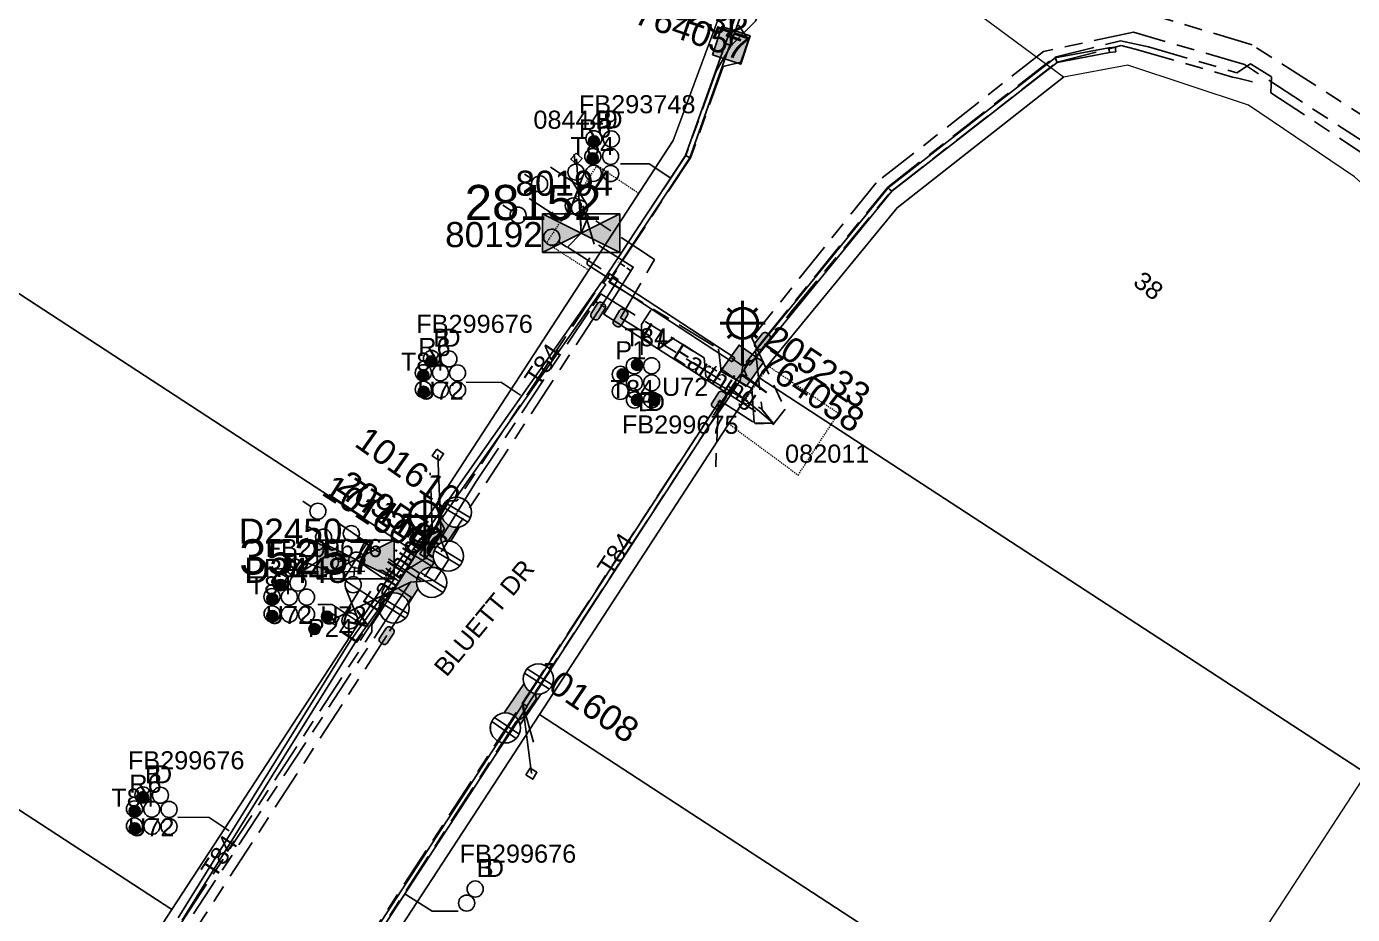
# Model space of a CAD drawing. Header units: metres. Extents: x 0 to 294317, y 0 to 6233398.
# Drawn here: x 293520.2 to 293652.2, y 6231433.5 to 6231521.9 of the extents above; entities that cross this region are included whole.
import ezdxf
from ezdxf.enums import TextEntityAlignment as Align

# ---------------------------------------------------------------- set-up
doc = ezdxf.new("R2010")
doc.units = ezdxf.units.M
for name, pattern in [('Cable Exist UG', [8.2, 4, -1.2, 1.8, -1.2]), ('DASHED', [0.75, 0.5, -0.25]), ('HIDDEN', [0.375, 0.25, -0.125]), ('HIDDEN2', [0.1875, 0.125, -0.0625])]:
    doc.linetypes.add(name, pattern=pattern)
doc.layers.get('0').update_dxf_attribs({"color": 6})
for name, color, linetype in [('_User Miscellaneous2', 7, 'Continuous'), ('Duct_SP_EXT', 7, 'Continuous'), ('Equip_HV_EXT', 7, 'Continuous'), ('Equip_LV_EXT', 7, 'Continuous'), ('Equip_SP_SL_EXT', 7, 'Continuous'), ('Mains_HV_EXT', 7, 'Continuous'), ('Mains_LV_EXT', 7, 'Continuous'), ('Mains_SL_EXT', 7, 'Continuous'), ('Services_SP_EXT', 7, 'Continuous'), ('Sub_SP_EXT', 7, 'Continuous'), ('SupportsUG_SP_LV_EXT', 7, 'Continuous'), ('SupportsUG_SP_LV_SL_EXT', 7, 'Continuous'), ('Trench_SP_EXT', 7, 'Continuous')]:
    doc.layers.add(name, color=color, linetype=linetype)
for name, color, linetype, lineweight in [('Cadastre Buildings_SP_EXT', 9, 'Continuous', 5), ('Cadastre Land Parcels_SP_EXT', 9, 'Continuous', 5), ('Cadastre Other Property_SP_EXT', 9, 'HIDDEN', 5), ('Cadastre Roads_SP_EXT', 9, 'Continuous', 5)]:
    doc.layers.add(name, color=color, linetype=linetype, lineweight=lineweight)
doc.layers.add('UNKNOWN_FEATURES', color=1, linetype='DASHED', plot=False)
doc.styles.add('COLUMN_LABEL', font='arial.ttf')
doc.styles.add('iecARIAL', font='arial.ttf', dxfattribs={"height": 2})
doc.styles.add('POLE_LABEL', font='arial.ttf')
doc.styles.get("Standard").update_dxf_attribs({"font": 'arial.ttf'})
doc.styles.add('SWITCH_LABEL', font='arial.ttf', dxfattribs={"height": 2.5})
doc.linetypes.add('Cable E UG', pattern='A,6,-0.5,["E",Standard,S=1.7,R=0,X=0.5,Y=-1],-2.9', length=9.4)

# ---------------------------------------------------------------- blocks, each defined once
blk = doc.blocks.new('SUB_PADMOUNT_EXT')
for points in [[(0, 0), (-3.84, 1.92), (-3.84, -1.92)], [(0, 0), (3.84, 1.92), (3.84, -1.92)]]:
    blk.add_hatch(color=256).paths.add_polyline_path(points)
for p, q in [((3.84, 1.92), (-3.84, -1.92)), ((-3.84, 1.92), (3.84, -1.92))]:
    blk.add_line(p, q)
blk.add_lwpolyline([(-3.84, -1.92), (3.84, -1.92), (3.84, 1.92), (-3.84, 1.92)], close=True)
for tag, height, flags, p in [('ASSET_NUM', 3.5, 8, (2, 2)), ('STREET_CODE', 0.2, 9, (1.5, 0)), ('CONSTRUCTED_VOLTAGE', 0.2, 9, (1.5, -0.2)), ('OPERATING_VOLTAGE', 0.2, 9, (1.5, -0.6)), ('ORIENTATION', 0.2, 9, (1.5, -0.8)), ('OWNED_BY', 0.2, 9, (1.5, -1)), ('OPERATED_BY', 0.2, 9, (1.5, -1.2)), ('NO_PHASES', 0.2, 9, (1.5, -0.4)), ('MAINTAINED_BY', 0.2, 9, (1.5, -1.4)), ('SECONDARY_VOLTAGE', 0.2, 9, (1.5, -1.6)), ('STATE', 0.2, 9, (1.5, -1.8)), ('SUBSTATION_TYPE', 0.2, 9, (1.5, -2.2)), ('PARENT', 0.2, 9, (1.5, -2)), ('USAGE', 0.2, 9, (1.5, -2.4)), ('LEGEND', 0.2, 9, (1.5, -2.6)), ('STREETNAME', 0.2, 9, (1.5, -3)), ('SUBURB', 0.2, 9, (1.5, -3.2)), ('Z', 0.2, 1, (1.5, -3.6)), ('LOCATION', 0.2, 9, (1.5, -2.8)), ('NOTES', 0.2, 9, (1.5, -3.4))]:
    blk.add_attdef(tag, text='', height=height, dxfattribs=dict(flags=flags)).set_placement(p, align=Align.MIDDLE_LEFT)
blk = doc.blocks.new('COLUMN_EXT')
blk.add_hatch(color=256).paths.add_polyline_path([(-1.49, 1.48), (-1.49, -1.49), (1.48, -1.49), (1.48, 1.48)])
blk.add_lwpolyline([(-1.49, -1.49), (1.48, -1.49), (1.48, 1.48), (-1.49, 1.48)], close=True)
for tag, height, style, flags, p in [('ASSET_NUM', 2.5, 'COLUMN_LABEL', 8, (2, 2)), ('STRUCTURE_PLANT_NUMBER', 0.2, 'POLE_LABEL', 9, (1.81, 0.03)), ('STREET_CODE', 0.2, 'COLUMN_LABEL', 9, (1.81, -0.2))]:
    blk.add_attdef(tag, text='', height=height, dxfattribs=dict(style=style, flags=flags)).set_placement(p, align=Align.MIDDLE_LEFT)
at = {"flags": 9}
for tag, p in [('COLUMN_TYPE', (1.81, -0.4)), ('OWNED_BY', (1.81, -0.6)), ('STATE', (1.81, -0.8)), ('USAGE', (1.81, -1)), ('LEGEND', (1.81, -1.2)), ('LOCATION', (1.81, -1.4)), ('STREETNAME', (1.81, -1.6)), ('SUBURB', (1.81, -1.8)), ('NOTES', (1.81, -2))]:
    blk.add_attdef(tag, text='', height=0.2, dxfattribs=at).set_placement(p, align=Align.MIDDLE_LEFT)
at = {"flags": 1}
blk.add_attdef('Z', (1.81, -2.35), '', height=0.2, dxfattribs=at)
blk = doc.blocks.new('PILLAR_EXT')
blk.add_hatch(color=256).paths.add_polyline_path([(-2.475, 0.99), (-2.475, -0.99), (2.475, -0.99), (2.475, 0.99)])
blk.add_lwpolyline([(-2.475, -0.99), (2.475, -0.99), (2.475, 0.99), (-2.475, 0.99)], close=True)
at = {"style": 'iecARIAL', "flags": 8}
blk.add_attdef('ASSET_NUM', (1.5, 3.5), '', height=2.5, dxfattribs=at)
for tag, p, flags in [('OWNED_BY', (0, -0.2), 9), ('STATE', (0, -0.4), 9), ('SUPPORT_TYPE', (0, -0.6), 9), ('USAGE', (0, -0.8), 9), ('LEGEND', (0, -1), 9), ('LOCATION', (0, -1.2), 9), ('NOTES', (0, -1.4), 9), ('STREETNAME', (0, -1.8), 9), ('SUBURB', (0, -2), 1), ('PARENT', (0, -1.6), 9)]:
    blk.add_attdef(tag, p, '', height=0.2, dxfattribs=dict(flags=flags))
blk = doc.blocks.new('DUCT_EXT')
blk.add_circle((0, 0.8), 0.8)
at = {"flags": 1}
blk.add_attdef('Z', (0, 0), '', height=0.2, dxfattribs=at)
at = {"flags": 9}
for tag, p in [('DUCT_CODE', (0, 0)), ('XSECT_TYPE', (0, -0.2)), ('STATE', (0, -0.6)), ('FB_REFERENCE', (0, -0.4)), ('NOTES', (0, -0.8))]:
    blk.add_attdef(tag, text='', height=0.2, dxfattribs=at).set_placement(p, align=Align.MIDDLE_LEFT)
blk = doc.blocks.new('SL_LANTERN_EXT')
at = {"lineweight": 40}
for p, q in [((-1.46, 5.68), (-1.06, 5.28)), ((0, 1.97), (0, 6.47)), ((1.46, 5.68), (1.06, 5.28)), ((-2.25, 4.22), (2.25, 4.22)), ((-1.46, 2.76), (-1.06, 3.16)), ((0, 0), (0, 2.72)), ((1.46, 2.76), (1.06, 3.16))]:
    blk.add_line(p, q, dxfattribs=at)
blk.add_circle((0, 4.22), 1.5, dxfattribs=at)
at = {"style": 'iecARIAL', "flags": 8}
blk.add_attdef('ASSET_NUM', (1.5, 1.5), '', height=2.5, dxfattribs=at)
for tag, p, height, flags in [('CONSTRUCTED_VOLTAGE', (0.98, -0.65), 0.2, 9), ('CONTROL_TYPE', (0.98, -0.85), 0.2, 9), ('LANTERN_PURPOSE', (0.98, -1.05), 0.2, 9), ('LANTERN_TYPE', (0.98, -1.25), 0.2, 9), ('NO_PHASES', (0.98, -1.45), 0.2, 9), ('LNUMBER', (2.18, -3.25), 2.5, 8), ('OPERATING_VOLTAGE', (0.98, -1.65), 0.2, 9), ('ORIENTATION', (0.98, -1.85), 0.2, 9), ('OWNED_BY', (0.98, -2.05), 0.2, 9), ('STATE', (0.98, -2.25), 0.2, 9), ('USAGE', (0.98, -2.45), 0.2, 9), ('CEXIST', (0.98, -2.65), 0.2, 9), ('CNEW', (0.98, -2.85), 0.2, 9), ('CNUMBER', (0.98, -3.05), 0.2, 9), ('CREMOVE', (0.98, -3.25), 0.2, 9), ('CREPLACE', (0.98, -3.45), 0.2, 9), ('LKINGHEIGHT', (0.98, -3.65), 0.2, 9), ('LBRACKET', (0.98, -3.85), 0.2, 9), ('LBRACKETVOCAB', (0.98, -4.05), 0.2, 9), ('LCATEGORY', (0.98, -4.25), 0.2, 9), ('LCHARGE1', (0.98, -4.45), 0.2, 9), ('LCHARGE1PERCENT', (0.98, -4.65), 0.2, 9), ('LCHARGE2', (0.98, -4.85), 0.2, 9), ('LCHARGE2PERCENT', (0.98, -5.05), 0.2, 9), ('LCHARGE3', (0.98, -5.25), 0.2, 9), ('LCHARGE3PERCENT', (0.98, -5.45), 0.2, 9), ('LEXIST', (0.98, -5.65), 0.2, 9), ('LLAMP', (0.98, -5.85), 0.2, 9), ('LLAMPVOCAB', (0.98, -6.05), 0.2, 9), ('LMAST', (0.98, -6.25), 0.2, 9), ('LMASTVOCAB', (0.98, -6.45), 0.2, 9), ('LNEW', (0.98, -6.65), 0.2, 9), ('LANTNUMBER', (0.98, -6.85), 0.2, 9), ('LOUTREACH', (0.98, -7.25), 0.2, 9), ('LOUTREACHVOCAB', (0.98, -7.45), 0.2, 9), ('LRATECODE', (0.98, -7.65), 0.2, 9), ('LREMOVE', (0.98, -7.85), 0.2, 9), ('LREPLACE', (0.98, -8.05), 0.2, 9), ('STREETNAME', (0.98, -9.25), 0.2, 9), ('LTYPE', (0.98, -8.25), 0.2, 9), ('LTYPEVOCAB', (0.98, -8.45), 0.2, 9), ('LEGEND', (0.98, -8.65), 0.2, 9), ('LOCATION', (0.98, -8.85), 0.2, 9), ('NOTES', (0.98, -9.05), 0.2, 9), ('SUBURB', (0.98, -9.45), 0.2, 1)]:
    blk.add_attdef(tag, p, '', height=height, dxfattribs=dict(flags=flags))
blk = doc.blocks.new('CCP_EXT')
at = {"flags": 9}
for tag, p in [('LEGEND', (0, -1.4)), ('STATE', (0, -1.8)), ('LIFE_SUPPORT', (0, -1.6)), ('NOTES', (0, -2))]:
    blk.add_attdef(tag, text='', height=0.2, dxfattribs=at).set_placement(p, align=Align.MIDDLE_LEFT)
blk.add_wipeout([(0, 0.57), (0.57, 0), (0, -0.57), (-0.57, 0)])
blk.add_lwpolyline([(-0.57, 0), (0, 0.57), (0.57, 0), (0, -0.57), (-0.57, 0)])
at = {"flags": 1}
blk.add_attdef('Z', (0, 0), '', height=0.2, dxfattribs=at)
at = {"flags": 9}
for tag, p in [('CCP_TYPE', (0, 0)), ('CONSTRUCTED_VOLTAGE', (0, -0.2)), ('OPERATING_VOLTAGE', (0, -0.6)), ('ORIENTATION', (0, -0.8)), ('OWNED_BY', (0, -1)), ('NO_PHASES', (0, -0.4)), ('USAGE', (0, -1.2))]:
    blk.add_attdef(tag, text='', height=0.2, dxfattribs=at).set_placement(p, align=Align.MIDDLE_LEFT)
blk = doc.blocks.new('LV_STJ_EXT')
h = blk.add_hatch(color=256)
edge = h.paths.add_edge_path()
edge.add_ellipse((-0.59, 0.13), major_axis=(0.226, 0.226), ratio=1, start_angle=45, end_angle=135)
edge.add_line((-0.91, 0.13), (-0.91, -0.13))
edge.add_ellipse((-0.59, -0.13), major_axis=(0.226, 0.226), ratio=1, start_angle=135, end_angle=225)
edge.add_line((-0.59, -0.45), (0.59, -0.45))
edge.add_ellipse((0.59, -0.13), major_axis=(-0.226, 0.226), ratio=1, start_angle=135, end_angle=225)
edge.add_line((0.91, -0.13), (0.91, 0.13))
edge.add_ellipse((0.59, 0.13), major_axis=(-0.226, 0.226), ratio=1, start_angle=225, end_angle=315)
edge.add_line((0.59, 0.45), (-0.59, 0.45))
blk.add_lwpolyline([(-0.91, 0.13), (-0.91, -0.13, 0.414214), (-0.59, -0.45), (0.59, -0.45, 0.414214), (0.91, -0.13), (0.91, 0.13, 0.414214), (0.59, 0.45), (-0.59, 0.45, 0.414214)], format="xyb", close=True)
at = {"flags": 1}
blk.add_attdef('Z', (0, 0), '', height=0.2, dxfattribs=at)
at = {"flags": 9}
for tag, p in [('ORIENTATION', (0, 0)), ('USAGE', (0, -0.2)), ('LEGEND', (0, -0.4)), ('NOTES', (0, -0.6))]:
    blk.add_attdef(tag, text='', height=0.2, dxfattribs=at).set_placement(p, align=Align.MIDDLE_LEFT)
blk = doc.blocks.new('HV_STJ_EXT')
h = blk.add_hatch(color=256)
edge = h.paths.add_edge_path()
edge.add_ellipse((-0.59, 0.13), major_axis=(0.226, 0.226), ratio=1, start_angle=45, end_angle=135)
edge.add_line((-0.91, 0.13), (-0.91, -0.13))
edge.add_ellipse((-0.59, -0.13), major_axis=(0.226, 0.226), ratio=1, start_angle=135, end_angle=225)
edge.add_line((-0.59, -0.45), (0.59, -0.45))
edge.add_ellipse((0.59, -0.13), major_axis=(-0.226, 0.226), ratio=1, start_angle=135, end_angle=225)
edge.add_line((0.91, -0.13), (0.91, 0.13))
edge.add_ellipse((0.59, 0.13), major_axis=(-0.226, 0.226), ratio=1, start_angle=225, end_angle=315)
edge.add_line((0.59, 0.45), (-0.59, 0.45))
blk.add_lwpolyline([(-0.91, 0.13), (-0.91, -0.13, 0.414214), (-0.59, -0.45), (0.59, -0.45, 0.414214), (0.91, -0.13), (0.91, 0.13, 0.414214), (0.59, 0.45), (-0.59, 0.45, 0.414214)], format="xyb", close=True)
for tag, flags, p in [('ORIENTATION', 9, (1.5, 0)), ('Z', 1, (1.5, -0.8)), ('USAGE', 9, (1.5, -0.2)), ('LEGEND', 9, (1.5, -0.4)), ('NOTES', 9, (1.5, -0.6))]:
    blk.add_attdef(tag, text='', height=0.2, dxfattribs=dict(flags=flags)).set_placement(p, align=Align.MIDDLE_LEFT)
blk = doc.blocks.new('LV_UG_LINKS_CLOSED_EXT')
blk.add_wipeout([(-1.06, 1.06), (-1.18, 0.92), (-1.29, 0.76), (-1.37, 0.59), (-1.43, 0.42), (-1.48, 0.23), (-1.49, 0.05), (-1.49, -0.14), (-1.46, -0.33), (-1.41, -0.51), (-1.33, -0.68), (-1.24, -0.84), (-1.12, -0.99), (-0.99, -1.12), (-0.84, -1.24), (-0.68, -1.33), (-0.51, -1.41), (-0.33, -1.46), (-0.14, -1.49), (0.05, -1.49), (0.23, -1.48), (0.42, -1.43), (0.59, -1.37), (0.76, -1.29), (0.92, -1.18), (1.06, -1.06), (1.18, -0.92), (1.29, -0.76), (1.37, -0.59), (1.43, -0.42), (1.48, -0.23), (1.49, -0.05), (1.49, 0.14), (1.46, 0.33), (1.41, 0.51), (1.33, 0.68), (1.24, 0.84), (1.12, 0.99), (0.99, 1.12), (0.84, 1.24), (0.68, 1.33), (0.51, 1.41), (0.33, 1.46), (0.14, 1.49), (-0.05, 1.49), (-0.23, 1.48), (-0.42, 1.43), (-0.59, 1.37), (-0.76, 1.29), (-0.92, 1.18)])
for p, q in [((-0.25, -1.48), (-0.25, 1.48)), ((0.25, -1.48), (0.25, 1.48))]:
    blk.add_line(p, q)
blk.add_circle((0, 0), 1.5)
at = {"flags": 9}
for tag, p in [('ACTUAL_STATUS', (0, 0)), ('CONSTRUCTED_VOLTAGE', (0, -0.2)), ('OPERATING_VOLTAGE', (0, -0.6)), ('ORIENTATION', (0, -0.8)), ('STATE', (0, -1)), ('SWITCH_TYPE', (0, -1.2)), ('NO_PHASES', (0, -0.4)), ('USAGE', (0, -1.4)), ('NOTES', (0, -1.6))]:
    blk.add_attdef(tag, text='', height=0.2, dxfattribs=at).set_placement(p, align=Align.MIDDLE_LEFT)
at = {"flags": 1}
blk.add_attdef('Z', (0, 0), '', height=0.2, dxfattribs=at)
blk = doc.blocks.new('LV_UG_DFUSE_CLOSED_EXT')
for points in [[(1, 0), (0, 0)], [(5.04, 0.73), (2.16, -0.72)], [(5.05, -0.71), (2.16, 0.72)], [(6.2, 0.01), (7.2, 0.01)]]:
    blk.add_lwpolyline(points)
for centre in [(1.8, 0), (5.4, 0.01)]:
    blk.add_circle(centre, 0.8)
at = {"flags": 9}
for tag, p in [('ACTUAL_STATUS', (0, 0)), ('CONSTRUCTED_VOLTAGE', (0, -0.2)), ('OPERATING_VOLTAGE', (0, -0.6)), ('ORIENTATION', (0, -0.8)), ('STATE', (0, -1)), ('SWITCH_TYPE', (0, -1.2)), ('NO_PHASES', (0, -0.4)), ('USAGE', (0, -1.4)), ('NOTES', (0, -1.6))]:
    blk.add_attdef(tag, text='', height=0.2, dxfattribs=at).set_placement(p, align=Align.MIDDLE_LEFT)
at = {"flags": 1}
blk.add_attdef('Z', (0, 0), '', height=0.2, dxfattribs=at)
blk = doc.blocks.new('SWG_HOLEC_SU_EXT')
blk.add_line((1.8, -2), (5.8, -2))
for points in [[(1, 0), (0, 0)], [(6.6, 0), (7.6, 0)]]:
    blk.add_lwpolyline(points)
for points in [[(1.8, -0.8, 1), (1.8, 0.8, 1)], [(5.8, -0.8, 1), (5.8, 0.8, 1)]]:
    blk.add_lwpolyline(points, format="xyb", close=True)
at = {"style": 'SWITCH_LABEL', "flags": 8}
blk.add_attdef('ASSET_NUM', text='', height=2.5, rotation=179.9544, dxfattribs=at).set_placement((-2.4, 0), align=Align.MIDDLE_LEFT)
at = {"flags": 1}
blk.add_attdef('Z', (0, 0), '', height=0.2, dxfattribs=at)
at = {"flags": 9}
for tag, p in [('ACTUAL_STATUS', (0, -0.4)), ('CONSTRUCTED_VOLTAGE', (0, -0.6)), ('OPERATING_VOLTAGE', (0, -1)), ('ORIENTATION', (0, -1.2)), ('OWNED_BY', (0, -1.4)), ('NO_PHASES', (0, -0.8)), ('STATE', (0, -1.8)), ('SWITCH_TYPE', (0, -2)), ('STREETNAME', (0, -2.6)), ('PARENT', (0, -1.6)), ('USAGE', (0, -2.2)), ('LOCATION', (0, -2.4)), ('SUBURB', (0, -2.8)), ('NOTES', (0, -3))]:
    blk.add_attdef(tag, text='', height=0.2, dxfattribs=at).set_placement(p, align=Align.MIDDLE_LEFT)
at = {"style": 'SWITCH_LABEL', "flags": 9}
blk.add_attdef('STREET_CODE', text='', height=0.2, dxfattribs=at).set_placement((0, -0.2), align=Align.MIDDLE_LEFT)
blk = doc.blocks.new('CABLE_LARGE_EXT')
h = blk.add_hatch(color=256)
edge = h.paths.add_edge_path()
edge.add_arc((0, 0.55), 0.55, 0, 360)
blk.add_circle((0, 0.55), 0.55)
at = {"flags": 1}
blk.add_attdef('Z', (0, 0), '', height=0.2, dxfattribs=at)
at = {"flags": 9}
for tag, p in [('COND_CODE', (0, 0)), ('STATE', (0, -0.4)), ('XSECT_SIZE', (0, -0.6)), ('FB_REFERENCE', (0, -0.2)), ('NOTES', (0, -0.8))]:
    blk.add_attdef(tag, text='', height=0.2, dxfattribs=at).set_placement(p, align=Align.MIDDLE_LEFT)

msp = doc.modelspace()

# ---------------------------------------------------------------- linework, layer by layer
at = {"layer": 'Cadastre Land Parcels_SP_EXT', "linetype": 'Continuous'}
for points in [[(293498.72, 6231508.8), (293558.19, 6231470.02), (293584.57, 6231510.53), (293591.69, 6231529.8), (293589.9, 6231541.64), (293585.81, 6231550.49), (293576.11, 6231565.54), (293562.62, 6231577.33), (293549.13, 6231586.12), (293498.72, 6231508.8)], [(293419.86, 6231508.88), (293534.69, 6231434), (293558.19, 6231470.02), (293498.72, 6231508.8), (293443.35, 6231544.9), (293431.33, 6231526.47), (293419.86, 6231508.88)], [(293593.1, 6231486.94), (293653.55, 6231447.54), (293677.52, 6231484.35), (293652.34, 6231506.92), (293641.82, 6231514.04), (293629.82, 6231518.04), (293623.4, 6231516.84), (293606.84, 6231503.84), (293593.5, 6231487.56), (293593.1, 6231486.94)], [(293396.36, 6231472.87), (293511.2, 6231397.99), (293534.69, 6231434), (293419.86, 6231508.88), (293413.85, 6231499.67), (293396.36, 6231472.87)], [(293549.42, 6231419.91), (293609.88, 6231380.48), (293631.71, 6231414.01), (293571.27, 6231453.41), (293549.42, 6231419.91)]]:
    msp.add_lwpolyline(points, close=True, dxfattribs=at)
at = {"layer": 'Cadastre Other Property_SP_EXT', "linetype": 'HIDDEN2'}
msp.add_lwpolyline([(293594.03, 6231488.08), (293590.08, 6231482.36), (293597, 6231477.24), (293601, 6231483.37), (293594.03, 6231488.08)], close=True, dxfattribs=at)
at = {"layer": 'Duct_SP_EXT'}
for p, q in [((293589.78, 6231520.19), (293593.17, 6231529.57)), ((293590.23, 6231520.03), (293593.66, 6231529.52)), ((293585.78, 6231509.04), (293589.77, 6231520.17)), ((293586.21, 6231508.82), (293590.22, 6231520.01)), ((293589.77, 6231520.17), (293590, 6231520.09)), ((293589.78, 6231520.19), (293590, 6231520.11)), ((293590.23, 6231520.03), (293590, 6231520.11)), ((293590.22, 6231520.01), (293590, 6231520.09)), ((293627.92, 6231519.76), (293622.57, 6231518.75)), ((293627.99, 6231519.28), (293622.78, 6231518.3)), ((293627.93, 6231519.76), (293627.92, 6231519.76)), ((293627.92, 6231519.76), (293627.96, 6231519.52)), ((293628.57, 6231519.81), (293627.93, 6231519.76)), ((293627.93, 6231519.76), (293627.96, 6231519.52)), ((293627.98, 6231519.28), (293627.96, 6231519.52)), ((293627.99, 6231519.28), (293627.96, 6231519.52)), ((293628.61, 6231519.34), (293627.98, 6231519.28)), ((293627.98, 6231519.28), (293627.99, 6231519.28)), ((293628.57, 6231519.81), (293628.59, 6231519.57)), ((293628.61, 6231519.34), (293628.59, 6231519.57)), ((293622.57, 6231518.75), (293605.97, 6231505.83)), ((293622.78, 6231518.3), (293606.31, 6231505.49)), ((293622.57, 6231518.75), (293622.67, 6231518.53)), ((293622.78, 6231518.3), (293622.67, 6231518.53)), ((293578.09, 6231497.37), (293585.78, 6231509.04)), ((293578.49, 6231497.11), (293586.21, 6231508.82)), ((293585.78, 6231509.04), (293586, 6231508.93)), ((293586.21, 6231508.82), (293586, 6231508.93)), ((293605.97, 6231505.83), (293591.82, 6231488.46)), ((293606.31, 6231505.49), (293592.2, 6231488.16)), ((293605.97, 6231505.83), (293606.14, 6231505.66)), ((293606.31, 6231505.49), (293606.14, 6231505.66)), ((293578.09, 6231497.37), (293578.29, 6231497.24)), ((293578.27, 6231496.46), (293578.4, 6231496.66)), ((293578.49, 6231497.11), (293578.29, 6231497.24)), ((293578.53, 6231496.86), (293578.4, 6231496.66)), ((293590.71, 6231488.91), (293578.53, 6231496.86)), ((293577.47, 6231496.46), (293577.67, 6231496.32)), ((293577.87, 6231496.19), (293577.67, 6231496.32)), ((293590.44, 6231488.5), (293578.27, 6231496.46)), ((293590.71, 6231488.91), (293590.58, 6231488.71)), ((293590.44, 6231488.5), (293590.58, 6231488.71)), ((293591.82, 6231488.46), (293592.01, 6231488.31)), ((293592.2, 6231488.16), (293592.01, 6231488.31)), ((293589.13, 6231484.54), (293589.33, 6231484.41)), ((293589.53, 6231484.28), (293589.33, 6231484.41)), ((293558.72, 6231469.9), (293558.92, 6231469.77)), ((293558.73, 6231469.91), (293558.92, 6231469.77)), ((293559.12, 6231469.64), (293558.92, 6231469.77)), ((293559.11, 6231469.63), (293558.92, 6231469.77)), ((293556.88, 6231466.97), (293557.07, 6231466.83)), ((293556.99, 6231467.22), (293557.19, 6231467.09)), ((293557.39, 6231466.96), (293557.19, 6231467.09)), ((293552.57, 6231460.93), (293535.31, 6231433.19)), ((293552.98, 6231460.68), (293535.72, 6231432.94)), ((293552.57, 6231460.93), (293552.77, 6231460.81)), ((293552.58, 6231460.94), (293552.77, 6231460.81)), ((293552.97, 6231460.67), (293552.77, 6231460.81)), ((293552.98, 6231460.68), (293552.77, 6231460.81))]:
    msp.add_line(p, q, dxfattribs=at)
for points in [[(293579.31, 6231508.22), (293582.19, 6231508.2), (293584.22, 6231506.85)], [(293579.31, 6231508.22), (293582.19, 6231508.2), (293584.22, 6231506.85)], [(293581.45, 6231489.19), (293581.41, 6231492.23), (293582.36, 6231493.66)], [(293563.97, 6231486.49), (293567.47, 6231486.45), (293569.38, 6231485.18)], [(293549.22, 6231464.37), (293550.65, 6231464.35), (293553.41, 6231462.52)], [(293535.28, 6231443.2), (293538.39, 6231443.16), (293540.39, 6231441.84)], [(293563.16, 6231433.84), (293560.58, 6231433.86), (293557.79, 6231435.61)]]:
    msp.add_lwpolyline(points, dxfattribs=at)
at = {"layer": 'Mains_HV_EXT', "linetype": 'Cable Exist UG'}
for points in [[(293749.49, 6231416.81), (293750.92, 6231418.12), (293755.57, 6231424.12), (293754.21, 6231425.25), (293754.21, 6231425.25), (293742.75, 6231434.07), (293733.61, 6231440.95), (293718.47, 6231454.35), (293680.81, 6231488.2), (293657.46, 6231509.6), (293656.23, 6231510.84), (293656.23, 6231510.84), (293655.42, 6231511.57), (293642.16, 6231520.05), (293630.31, 6231523.62), (293639.39, 6231554.23), (293624.81, 6231566.57), (293629.33, 6231569.29), (293632.54, 6231574.88), (293632.54, 6231574.88), (293635.37, 6231579.34), (293671.84, 6231636.64)], [(293749.49, 6231416.81), (293749.49, 6231418.56), (293752.04, 6231424.26), (293749.64, 6231426.24), (293749.64, 6231426.24), (293741.56, 6231432.46), (293732.36, 6231439.39), (293717.16, 6231452.83), (293679.48, 6231486.68), (293654.06, 6231509.89), (293641.4, 6231518.09), (293630.37, 6231521.32), (293621.42, 6231519.4), (293621.42, 6231519.4), (293604.75, 6231506.31), (293592.38, 6231490.9), (293595.7, 6231483.8), (293594.48, 6231482.25)], [(293579.32, 6231492.87), (293582.72, 6231498.69), (293576.13, 6231503.03), (293575.42, 6231501.31)], [(293575.42, 6231501.31), (293574.05, 6231499.93), (293574.05, 6231499.93), (293579.08, 6231496.69), (293577.06, 6231493.48)], [(293594.5, 6231482.4), (293593.11, 6231483.59), (293589.27, 6231486.71), (293579.32, 6231492.87)]]:
    msp.add_lwpolyline(points, dxfattribs=at)
at = {"layer": 'Mains_HV_EXT', "linetype": 'Cable E UG'}
msp.add_lwpolyline([(293577.13, 6231500.12), (293580.59, 6231497.94), (293577.67, 6231493.25), (293592.8, 6231483.55)], dxfattribs=at)
at = {"layer": 'Mains_LV_EXT', "linetype": 'Cable Exist UG'}
for points in [[(293593.45, 6231490.58), (293605.93, 6231505.9), (293622.53, 6231518.83), (293629.07, 6231520.46), (293631.87, 6231519.84), (293631.87, 6231519.84), (293640.64, 6231517.28), (293642, 6231518.16), (293644.09, 6231516.87), (293644.03, 6231515.29), (293653.43, 6231509.08), (293673.46, 6231490.67)], [(293593.45, 6231490.58), (293592.76, 6231489.68), (293593.42, 6231483.74), (293594.5, 6231482.4)], [(293589.13, 6231484.69), (293592.76, 6231482.35), (293594.5, 6231482.4)]]:
    msp.add_lwpolyline(points, dxfattribs=at)
at = {"layer": 'Mains_SL_EXT', "linetype": 'Cable Exist UG'}
for points in [[(293590.32, 6231519.96), (293590.46, 6231522.13), (293590.46, 6231522.13), (293593.23, 6231529.64), (293591.35, 6231542.08), (293587.13, 6231551.22), (293577.25, 6231566.54), (293568.49, 6231574.19), (293567.56, 6231575.7)], [(293590.29, 6231519.94), (293592.77, 6231522.41), (293592.77, 6231522.41), (293595.19, 6231529.13), (293593.33, 6231541.74), (293592.54, 6231543.71), (293592.54, 6231543.71), (293588.88, 6231550.83), (293587.73, 6231553.11), (293602.38, 6231572.5)], [(293591.51, 6231488.07), (293592.63, 6231488.77), (293596.31, 6231493.49), (293606.28, 6231505.49), (293622.77, 6231518.32), (293629.13, 6231519.98), (293630.54, 6231519.63), (293630.54, 6231519.63), (293640.22, 6231516.83), (293640.74, 6231516.72), (293642.21, 6231516.36)]]:
    msp.add_lwpolyline(points, dxfattribs=at)
at = {"layer": 'Trench_SP_EXT', "linetype": 'Cable Exist UG'}
for points in [[(293576.72, 6231500.2), (293575.52, 6231504.29)], [(293578.02, 6231496.91), (293577.65, 6231496.36)], [(293578.28, 6231497.29), (293578.02, 6231496.91)], [(293578.41, 6231496.66), (293578.02, 6231496.9)], [(293590.37, 6231488.87), (293591.48, 6231488.12)], [(293591.23, 6231487.15), (293592.09, 6231488.42)], [(293592.24, 6231488.71), (293591.73, 6231487.96), (293591.68, 6231487.77), (293591.7, 6231487.56), (293591.88, 6231487.07)], [(293593.9, 6231485.46), (293591.73, 6231487.1), (293591.52, 6231487.23), (293591.33, 6231487.28), (293591.23, 6231487.23), (293591.16, 6231487.13), (293591.03, 6231486.94), (293589.34, 6231484.46)], [(293589.08, 6231484.61), (293588.8, 6231478.06)], [(293560.59, 6231472.02), (293560.39, 6231477.45)], [(293549.89, 6231467.55), (293555.66, 6231467.75), (293557.07, 6231466.83)], [(293569.59, 6231454.52), (293570.85, 6231450.09)]]:
    msp.add_lwpolyline(points, dxfattribs=at)
for points in [[(293578.02, 6231496.9), (293576.11, 6231498.12), (293576.11, 6231498.12, -0.422852), (293576.04, 6231498.48), (293576.04, 6231498.48), (293576.29, 6231498.85)], [(293588.59, 6231483.19), (293591.08, 6231486.96), (293591.08, 6231486.96, -0.205164), (293591.52, 6231487.08), (293591.52, 6231487.08), (293593.83, 6231485.47)]]:
    msp.add_lwpolyline(points, format="xyb", dxfattribs=at)
at = {"layer": 'UNKNOWN_FEATURES'}
for points in [[(293580.36, 6231497.57), (293579.08, 6231498.47)], [(293577.74, 6231493.95), (293576.6, 6231494.69)]]:
    msp.add_lwpolyline(points, dxfattribs=at)

# ---------------------------------------------------------------- block references
at = {"layer": 'Duct_SP_EXT'}
for name, p in [('DUCT_EXT', (293576.68, 6231509.9)), ('DUCT_EXT', (293578.41, 6231509.88)), ('DUCT_EXT', (293576.57, 6231508.14)), ('DUCT_EXT', (293578.34, 6231508.15)), ('DUCT_EXT', (293576.63, 6231506.46)), ('DUCT_EXT', (293578.35, 6231506.45)), ('DUCT_EXT', (293560.52, 6231488.04)), ('CABLE_LARGE_EXT', (293560.52, 6231488)), ('DUCT_EXT', (293562.25, 6231488)), ('CABLE_LARGE_EXT', (293580.97, 6231487.66)), ('DUCT_EXT', (293559.71, 6231486.62)), ('CABLE_LARGE_EXT', (293559.71, 6231486.62)), ('DUCT_EXT', (293561.41, 6231486.61)), ('DUCT_EXT', (293563.11, 6231486.6)), ('DUCT_EXT', (293559.71, 6231484.97)), ('DUCT_EXT', (293561.42, 6231484.92)), ('DUCT_EXT', (293563.12, 6231484.9)), ('CABLE_LARGE_EXT', (293559.74, 6231484.97)), ('DUCT_EXT', (293545.5, 6231465.73)), ('CABLE_LARGE_EXT', (293545.5, 6231465.76)), ('DUCT_EXT', (293547.23, 6231465.7)), ('DUCT_EXT', (293544.65, 6231464.34)), ('CABLE_LARGE_EXT', (293544.68, 6231464.38)), ('DUCT_EXT', (293546.38, 6231464.3)), ('DUCT_EXT', (293548.09, 6231464.29)), ('DUCT_EXT', (293544.66, 6231462.64)), ('CABLE_LARGE_EXT', (293544.68, 6231462.66)), ('DUCT_EXT', (293546.38, 6231462.6)), ('DUCT_EXT', (293548.09, 6231462.59)), ('DUCT_EXT', (293531.81, 6231444.61)), ('CABLE_LARGE_EXT', (293531.82, 6231444.64)), ('DUCT_EXT', (293533.55, 6231444.58)), ('DUCT_EXT', (293530.97, 6231443.22)), ('CABLE_LARGE_EXT', (293530.99, 6231443.26)), ('DUCT_EXT', (293532.69, 6231443.19)), ('DUCT_EXT', (293534.41, 6231443.17)), ('DUCT_EXT', (293530.97, 6231441.52)), ('CABLE_LARGE_EXT', (293531, 6231441.54)), ('DUCT_EXT', (293532.7, 6231441.49)), ('DUCT_EXT', (293534.41, 6231441.47)), ('DUCT_EXT', (293564.87, 6231435.25)), ('DUCT_EXT', (293564.02, 6231433.85))]:
    msp.add_blockref(name, p, dxfattribs=at)
for name, p, rotation in [('DUCT_EXT', (293581.5, 6231488.11), 90), ('DUCT_EXT', (293583.22, 6231488.11), 90), ('DUCT_EXT', (293580.1, 6231487.26), 90), ('CABLE_LARGE_EXT', (293580.1, 6231487.26), 90.02716727862826), ('DUCT_EXT', (293580.1, 6231485.56), 90), ('DUCT_EXT', (293581.51, 6231486.41), 90), ('DUCT_EXT', (293583.22, 6231486.42), 90), ('DUCT_EXT', (293581.51, 6231484.71), 90), ('CABLE_LARGE_EXT', (293581.51, 6231484.71), 90), ('DUCT_EXT', (293583.23, 6231484.72), 90), ('CABLE_LARGE_EXT', (293583.23, 6231484.72), 90)]:
    msp.add_blockref(name, p, dxfattribs=dict(at, rotation=rotation))
at = {"layer": 'Equip_HV_EXT'}
ref = msp.add_blockref('SWG_HOLEC_SU_EXT', (293573.99, 6231499.92), dxfattribs=dict(at, rotation=146.7403290063781))
ref.add_attrib('ASSET_NUM', '80192', dxfattribs={"layer": '0', "height": 2.5, "style": 'SWITCH_LABEL'}).set_placement((293571.59, 6231501.17), align=Align.MIDDLE_RIGHT)
for p, rotation in [((293577.11, 6231493.56), 57.45569550751149), ((293579.32, 6231492.87), 58.70355087067657), ((293556.06, 6231461.27), 56.78231098148229)]:
    msp.add_blockref('HV_STJ_EXT', p, dxfattribs=dict(at, rotation=rotation))
ref = msp.add_blockref('SWG_HOLEC_SU_EXT', (293554.04, 6231470.41), dxfattribs=dict(at, rotation=146.1812473693127))
ref.add_attrib('ASSET_NUM', 'D2450', dxfattribs={"layer": '0', "height": 2.5, "style": 'SWITCH_LABEL'}).set_placement((293551.65, 6231471.66), align=Align.MIDDLE_RIGHT)
at = {"layer": 'Equip_LV_EXT'}
for name, p, rotation in [('LV_STJ_EXT', (293593.45, 6231490.58), 51.68057985707441), ('LV_STJ_EXT', (293589.13, 6231484.69), 237.7699659258126), ('LV_UG_DFUSE_CLOSED_EXT', (293552.24, 6231468.76), 187.0181706387616)]:
    msp.add_blockref(name, p, dxfattribs=dict(at, rotation=rotation))
at = {"layer": 'Equip_SP_SL_EXT'}
ref = msp.add_blockref('SL_LANTERN_EXT', (293590.35, 6231519.99), dxfattribs=at)
ref.add_attrib('ASSET_NUM', '205232', dxfattribs={"layer": '0', "height": 2.5, "rotation": 340.6492, "style": 'iecARIAL'}).set_placement((293591.85, 6231521.49), align=Align.MIDDLE_RIGHT)
ref = msp.add_blockref('SL_LANTERN_EXT', (293591.48, 6231488.12), dxfattribs=at)
ref.add_attrib('ASSET_NUM', '205233', dxfattribs={"layer": '0', "height": 2.5, "rotation": 326.1118, "style": 'iecARIAL'}).set_placement((293592.98, 6231489.62), align=Align.BOTTOM_LEFT)
ref = msp.add_blockref('SL_LANTERN_EXT', (293559.85, 6231468.91), dxfattribs=at)
ref.add_attrib('ASSET_NUM', '209574', dxfattribs={"layer": '0', "height": 2.5, "rotation": 326.5563, "style": 'iecARIAL'}).set_placement((293561.35, 6231470.41), align=Align.MIDDLE_RIGHT)
at = {"layer": 'Sub_SP_EXT'}
ref = msp.add_blockref('SUB_PADMOUNT_EXT', (293575.42, 6231501.31), dxfattribs=at)
ref.add_attrib('ASSET_NUM', '28152', dxfattribs={"layer": '0', "height": 3.5}).set_placement((293577.42, 6231501.56), align=Align.BOTTOM_RIGHT)
ref = msp.add_blockref('SUB_PADMOUNT_EXT', (293552.98, 6231468.85), dxfattribs=at)
ref.add_attrib('ASSET_NUM', '35257', dxfattribs={"layer": '0', "height": 3.5}).set_placement((293554.98, 6231469.1), align=Align.MIDDLE_RIGHT)
at = {"layer": 'SupportsUG_SP_LV_EXT'}
ref = msp.add_blockref('PILLAR_EXT', (293561.47, 6231470.99), dxfattribs=dict(at, rotation=58.92671679617109))
ref.add_attrib('ASSET_NUM', '101610', dxfattribs={"layer": '0', "height": 2.5, "rotation": 324.7413, "style": 'iecARIAL'}).set_placement((293562.97, 6231474.49), align=Align.MIDDLE_RIGHT)
ref = msp.add_blockref('PILLAR_EXT', (293558.42, 6231466.57), dxfattribs=dict(at, rotation=57.94422939564733))
ref.add_attrib('ASSET_NUM', '101609', dxfattribs={"layer": '0', "height": 2.5, "rotation": 327.1054, "style": 'iecARIAL'}).set_placement((293559.92, 6231470.07), align=Align.MIDDLE_RIGHT)
ref = msp.add_blockref('PILLAR_EXT', (293569.59, 6231454.52), dxfattribs=dict(at, rotation=55.41677782387397))
ref.add_attrib('ASSET_NUM', '101608', dxfattribs={"layer": '0', "height": 2.5, "rotation": 325.8548, "style": 'iecARIAL'}).set_placement((293571.09, 6231458.02), align=Align.MIDDLE_LEFT)
at = {"layer": 'SupportsUG_SP_LV_SL_EXT'}
ref = msp.add_blockref('COLUMN_EXT', (293590.35, 6231519.99), dxfattribs=dict(at, rotation=341.8376571680219))
ref.add_attrib('ASSET_NUM', '764057', dxfattribs={"layer": '0', "height": 2.5, "rotation": 340.6492, "style": 'COLUMN_LABEL'}).set_placement((293592.35, 6231520.74), align=Align.TOP_RIGHT)
ref = msp.add_blockref('COLUMN_EXT', (293591.48, 6231488.12), dxfattribs=dict(at, rotation=54.99119903916705))
ref.add_attrib('ASSET_NUM', '764058', dxfattribs={"layer": '0', "height": 2.5, "rotation": 326.1118, "style": 'COLUMN_LABEL'}).set_placement((293593.48, 6231488.87), align=Align.MIDDLE_LEFT)
ref = msp.add_blockref('COLUMN_EXT', (293559.85, 6231468.91), dxfattribs=dict(at, rotation=56.61125390474256))
ref.add_attrib('ASSET_NUM', '771186', dxfattribs={"layer": '0', "height": 2.5, "rotation": 326.5563, "style": 'COLUMN_LABEL'}).set_placement((293561.85, 6231469.66), align=Align.MIDDLE_RIGHT)

# ---------------------------------------------------------------- texts
at = {"layer": '_User Miscellaneous2'}
for s, p in [('FB293748', (293575.18, 6231513.24)), ('R6', (293575.18, 6231510.83)), ('B', (293576.83, 6231511.72)), ('D', (293577.72, 6231511.73)), ('FB299676', (293559, 6231491.39)), ('B', (293560.7, 6231490)), ('D', (293561.6, 6231490)), ('T84', (293579.72, 6231490.05)), ('R6', (293559.21, 6231489.09)), ('P1', (293578.81, 6231488.76)), ('T84', (293557.48, 6231487.63)), ('U72', (293559.11, 6231484.75)), ('FB299676', (293544, 6231469.08)), ('B', (293545.68, 6231467.69)), ('D', (293546.59, 6231467.69)), ('R6', (293543.85, 6231467.09)), ('T84', (293542.34, 6231465.36)), ('U72', (293544.02, 6231462.42)), ('FB299676', (293530.31, 6231447.96)), ('B', (293532, 6231446.57)), ('D', (293532.9, 6231446.57)), ('R6', (293530.46, 6231445.63)), ('T84', (293528.66, 6231444.24)), ('U72', (293530.33, 6231441.3)), ('FB299676', (293563.32, 6231438.67)), ('B', (293565.02, 6231437.25)), ('D', (293565.92, 6231437.25))]:
    msp.add_text(s, height=1.8, dxfattribs=at).set_placement(p)
for s, rotation, p in [('T84', 0.0343, (293578.34, 6231484.9)), ('U72', 0.054, (293583.45, 6231485.12)), ('B', 1.2981, (293581.06, 6231483.58)), ('D', 1.2981, (293581.96, 6231483.6)), ('FB299675', 359.7606, (293579.46, 6231481.39))]:
    msp.add_text(s, height=1.8, rotation=rotation, dxfattribs=at).set_placement(p)
at = {"layer": 'Cadastre Land Parcels_SP_EXT'}
msp.add_text('38', height=1.8, rotation=322.0516, dxfattribs=at).set_placement((293630.21, 6231496.23))
at = {"layer": 'Cadastre Other Property_SP_EXT'}
for s, p in [('084449', (293570.66, 6231511.7)), ('082011', (293595.7, 6231478.47))]:
    msp.add_text(s, height=1.8, dxfattribs=at).set_placement(p)
at = {"layer": 'Cadastre Roads_SP_EXT'}
msp.add_text('BLUETT DR', height=1.8, rotation=50.602, dxfattribs=at).set_placement((293562.02, 6231457.07))
at = {"layer": 'Mains_HV_EXT'}
msp.add_text('LV Earthing', height=1.8, rotation=327.3416, dxfattribs=at).set_placement((293581.19, 6231490.99))
at = {"layer": 'Mains_LV_EXT'}
for rotation, p in [(56.4365, (293571.15, 6231485.92)), (56.8082, (293578.4, 6231467.07)), (56.7707, (293538.98, 6231437))]:
    msp.add_text('T84', height=1.8, rotation=rotation, dxfattribs=at).set_placement(p)

# ---------------------------------------------------------------- next in the draw order: block references
at = {"layer": 'Services_SP_EXT'}
for p, rotation in [((293574.94, 6231508.71), 273.3630634161512), ((293561.16, 6231479.25), 280.9267167152537), ((293550.78, 6231462.89), 15.94422909882789), ((293570.46, 6231447.53), 13.41677793419438)]:
    msp.add_blockref('CCP_EXT', p, dxfattribs=dict(at, rotation=rotation))

# ---------------------------------------------------------------- next in the draw order: linework, layer by layer
at = {"layer": 'Cadastre Buildings_SP_EXT', "linetype": 'Continuous'}
msp.add_lwpolyline([(293653.55, 6231447.54), (293593.1, 6231486.94), (293571.27, 6231453.41), (293631.71, 6231414.01), (293653.55, 6231447.54)], close=True, dxfattribs=at)
at = {"layer": 'Cadastre Other Property_SP_EXT', "linetype": 'HIDDEN2'}
msp.add_lwpolyline([(293576.18, 6231497.64), (293581.13, 6231505.26), (293576.98, 6231508.05), (293571.96, 6231500.35), (293576.18, 6231497.64)], close=True, dxfattribs=at)
at = {"layer": 'Cadastre Roads_SP_EXT', "linetype": 'Continuous'}
msp.add_lwpolyline([(293489.29, 6231364.36), (293505.7, 6231352.85), (293527.56, 6231386.41), (293549.42, 6231419.91), (293571.27, 6231453.41), (293593.1, 6231486.94), (293593.5, 6231487.56), (293606.84, 6231503.84), (293623.4, 6231516.84), (293589.9, 6231541.64), (293591.69, 6231529.8), (293584.57, 6231510.53), (293558.19, 6231470.02), (293534.69, 6231434), (293511.2, 6231397.99), (293489.29, 6231364.36)], close=True, dxfattribs=at)
at = {"layer": 'Mains_LV_EXT', "linetype": 'Cable Exist UG'}
msp.add_lwpolyline([(293550.21, 6231587.79), (293564.37, 6231577.99), (293567.14, 6231577.67), (293569.31, 6231575.88), (293569.78, 6231574.23), (293578.08, 6231566.44), (293587.21, 6231552.08), (293591.97, 6231542.22), (293592.27, 6231540.73), (293592.27, 6231540.73), (293593.71, 6231529.48), (293591.08, 6231522.02), (293592.05, 6231520.55), (293591.29, 6231518.31), (293589.55, 6231517.89), (293586.28, 6231508.8), (293578.15, 6231496.45), (293589.07, 6231489.8), (293589.34, 6231487.56), (293592.39, 6231485.86), (293592.64, 6231482.43), (293594.5, 6231482.4)], dxfattribs=at)
at = {"layer": 'Services_SP_EXT'}
msp.add_lwpolyline([(293575.42, 6231501.31), (293574.94, 6231508.71)], dxfattribs=at)

# ---------------------------------------------------------------- next in the draw order: block references
at = {"layer": 'Duct_SP_EXT'}
for p in [(293576.68, 6231509.9), (293576.56, 6231508.2), (293550.11, 6231462.61), (293548.88, 6231461.36)]:
    msp.add_blockref('CABLE_LARGE_EXT', p, dxfattribs=at)
at = {"layer": 'Equip_HV_EXT'}
ref = msp.add_blockref('SWG_HOLEC_SU_EXT', (293576.13, 6231503.03), dxfattribs=dict(at, rotation=146.7590526162784))
ref.add_attrib('ASSET_NUM', '80194', dxfattribs={"layer": '0', "height": 2.5, "style": 'SWITCH_LABEL'}).set_placement((293573.73, 6231504.28), align=Align.BOTTOM_CENTER)
at = {"layer": 'Equip_LV_EXT'}
for p, rotation in [((293575.42, 6231502.01), 95.448146498989), ((293552.89, 6231468.12), 264.857538755898)]:
    msp.add_blockref('LV_UG_DFUSE_CLOSED_EXT', p, dxfattribs=dict(at, rotation=rotation))

# ---------------------------------------------------------------- next in the draw order: texts
at = {"layer": '_User Miscellaneous2'}
for s, p in [('T84', (293574.36, 6231509.09)), ('U72', (293549.45, 6231462.38)), ('P24', (293548.22, 6231461.12))]:
    msp.add_text(s, height=1.8, dxfattribs=at).set_placement(p)

# ---------------------------------------------------------------- next in the draw order: block references
at = {"layer": 'Equip_LV_EXT'}
for p, rotation in [((293556.81, 6231464.01), 57.94422939564733), ((293571.15, 6231456.95), 57.4278834752594), ((293567.87, 6231452.08), 55.29073817698423)]:
    msp.add_blockref('LV_UG_LINKS_CLOSED_EXT', p, dxfattribs=dict(at, rotation=rotation))

# ---------------------------------------------------------------- next in the draw order: linework, layer by layer
at = {"layer": 'Duct_SP_EXT'}
for p, q in [((293589.13, 6231484.54), (293569.62, 6231454.51)), ((293589.53, 6231484.28), (293570.02, 6231454.25)), ((293556.88, 6231466.97), (293552.58, 6231460.94)), ((293557.27, 6231466.69), (293552.97, 6231460.67)), ((293557.27, 6231466.69), (293557.07, 6231466.83)), ((293569.64, 6231454.48), (293547.78, 6231420.98)), ((293569.62, 6231454.51), (293569.82, 6231454.38)), ((293569.64, 6231454.48), (293569.84, 6231454.35)), ((293570.04, 6231454.21), (293548.18, 6231420.71)), ((293570.02, 6231454.25), (293569.82, 6231454.38)), ((293570.04, 6231454.21), (293569.84, 6231454.35))]:
    msp.add_line(p, q, dxfattribs=at)
at = {"layer": 'Mains_HV_EXT', "linetype": 'Cable E UG'}
for points in [[(293552.98, 6231468.85), (293551.78, 6231466.86), (293555.7, 6231464.25), (293554.76, 6231462.81)], [(293554.76, 6231462.81), (293553.43, 6231460.78)]]:
    msp.add_lwpolyline(points, dxfattribs=at)
at = {"layer": 'Mains_HV_EXT', "linetype": 'Cable Exist UG'}
msp.add_lwpolyline([(293556.09, 6231461.29), (293537.24, 6231432.31), (293492.19, 6231363.26), (293503.28, 6231355.4), (293504.7, 6231357.27), (293509.51, 6231354.54), (293510.98, 6231353.42)], dxfattribs=at)
at = {"layer": 'Mains_LV_EXT', "linetype": 'Cable Exist UG'}
for points in [[(293569.54, 6231454.51), (293589.16, 6231484.57)], [(293514.41, 6231399.26), (293556.83, 6231464.12)], [(293525.76, 6231387.48), (293546.37, 6231419.01), (293545.95, 6231420.61), (293547.21, 6231422.8), (293548.85, 6231422.79), (293569.54, 6231454.51)]]:
    msp.add_lwpolyline(points, dxfattribs=at)
at = {"layer": 'Services_SP_EXT'}
msp.add_lwpolyline([(293569.59, 6231454.52), (293570.46, 6231447.53)], dxfattribs=at)

# ---------------------------------------------------------------- next in the draw order: block references
at = {"layer": 'Equip_HV_EXT'}
ref = msp.add_blockref('SWG_HOLEC_SU_EXT', (293554.56, 6231467.76), dxfattribs=dict(at, rotation=145.368595977961))
ref.add_attrib('ASSET_NUM', 'D2448', dxfattribs={"layer": '0', "height": 2.5, "style": 'SWITCH_LABEL'}).set_placement((293552.16, 6231469.01), align=Align.TOP_RIGHT)
at = {"layer": 'Equip_LV_EXT', "rotation": 57.94422950870967}
msp.add_blockref('LV_UG_LINKS_CLOSED_EXT', (293560.54, 6231466.56), dxfattribs=at)

# ---------------------------------------------------------------- next in the draw order: linework, layer by layer
at = {"layer": 'Duct_SP_EXT'}
for p, q in [((293556.99, 6231467.22), (293558.72, 6231469.9)), ((293557.39, 6231466.96), (293559.12, 6231469.64))]:
    msp.add_line(p, q, dxfattribs=at)
at = {"layer": 'Mains_HV_EXT', "linetype": 'Cable Exist UG'}
msp.add_lwpolyline([(293552.98, 6231468.85), (293558.52, 6231465.06), (293558.52, 6231465.06), (293556.06, 6231461.27)], dxfattribs=at)
at = {"layer": 'Services_SP_EXT'}
msp.add_lwpolyline([(293558.42, 6231466.57), (293550.78, 6231462.89)], dxfattribs=at)

# ---------------------------------------------------------------- next in the draw order: block references
at = {"layer": 'Equip_LV_EXT', "rotation": 58.92671679617109}
msp.add_blockref('LV_UG_LINKS_CLOSED_EXT', (293562.19, 6231469.18), dxfattribs=at)

# ---------------------------------------------------------------- next in the draw order: linework, layer by layer
at = {"layer": 'Mains_SL_EXT', "linetype": 'Cable Exist UG'}
msp.add_lwpolyline([(293512.26, 6231396.2), (293512.55, 6231398.06), (293515.58, 6231402.77), (293516.58, 6231403.35), (293528.44, 6231421.33), (293528.44, 6231421.33), (293535.96, 6231433.17), (293554.57, 6231461.64), (293554.6, 6231462.33), (293555.88, 6231464.34), (293557.97, 6231467.74), (293559.85, 6231468.91)], dxfattribs=at)

# ---------------------------------------------------------------- next in the draw order: block references
at = {"layer": 'Equip_LV_EXT', "rotation": 58.92671679617109}
msp.add_blockref('LV_UG_LINKS_CLOSED_EXT', (293563, 6231473.54), dxfattribs=at)

# ---------------------------------------------------------------- next in the draw order: linework, layer by layer
at = {"layer": 'Duct_SP_EXT'}
for p, q in [((293577.47, 6231496.46), (293560.4, 6231472.16)), ((293577.87, 6231496.19), (293560.79, 6231471.88)), ((293558.73, 6231469.91), (293560.4, 6231472.17)), ((293559.11, 6231469.63), (293560.79, 6231471.88)), ((293560.4, 6231472.17), (293560.59, 6231472.02)), ((293560.4, 6231472.16), (293560.59, 6231472.02)), ((293560.79, 6231471.88), (293560.59, 6231472.02)), ((293560.79, 6231471.88), (293560.59, 6231472.02))]:
    msp.add_line(p, q, dxfattribs=at)
at = {"layer": 'Mains_HV_EXT', "linetype": 'Cable Exist UG'}
msp.add_lwpolyline([(293577.11, 6231493.56), (293559.53, 6231466.65), (293554.04, 6231470.41), (293552.98, 6231468.85)], dxfattribs=at)
at = {"layer": 'Mains_LV_EXT', "linetype": 'Cable Exist UG'}
for points in [[(293563.07, 6231473.54), (293564.96, 6231476.6), (293564.96, 6231476.6), (293576.57, 6231494.08), (293577.37, 6231495.27), (293587.65, 6231488.89), (293587.81, 6231487.05), (293588.52, 6231486.57), (293593.35, 6231483.83), (293594.5, 6231482.4)], [(293556.77, 6231464.1), (293558.42, 6231466.57), (293560.9, 6231466.79), (293562.23, 6231468.87), (293561.43, 6231470.89), (293563.04, 6231473.49)]]:
    msp.add_lwpolyline(points, dxfattribs=at)
at = {"layer": 'Mains_SL_EXT', "linetype": 'Cable Exist UG'}
for points in [[(293590.29, 6231519.94), (293588.83, 6231517.43), (293585.82, 6231509.03), (293563.03, 6231474.66), (293562.27, 6231474.66), (293561.26, 6231472.94), (293561.83, 6231471.89), (293559.91, 6231468.87)], [(293547.73, 6231421.07), (293549.05, 6231422.18), (293568.95, 6231452.71), (293569.66, 6231453.15), (293570.92, 6231454.93), (293570.88, 6231455.67), (293587.96, 6231481.89), (293589.77, 6231484.46), (293591.24, 6231486.65), (293591.51, 6231488.07)]]:
    msp.add_lwpolyline(points, dxfattribs=at)
at = {"layer": 'Services_SP_EXT'}
msp.add_lwpolyline([(293561.47, 6231470.99), (293561.16, 6231479.25)], dxfattribs=at)

# ---------------------------------------------------------------- next in the draw order: texts
at = {"layer": 'Mains_HV_EXT'}
msp.add_text('LV Earthing', height=1.8, rotation=56.8654, dxfattribs=at).set_placement((293553, 6231460.33))

doc.saveas('drawing.dxf')
